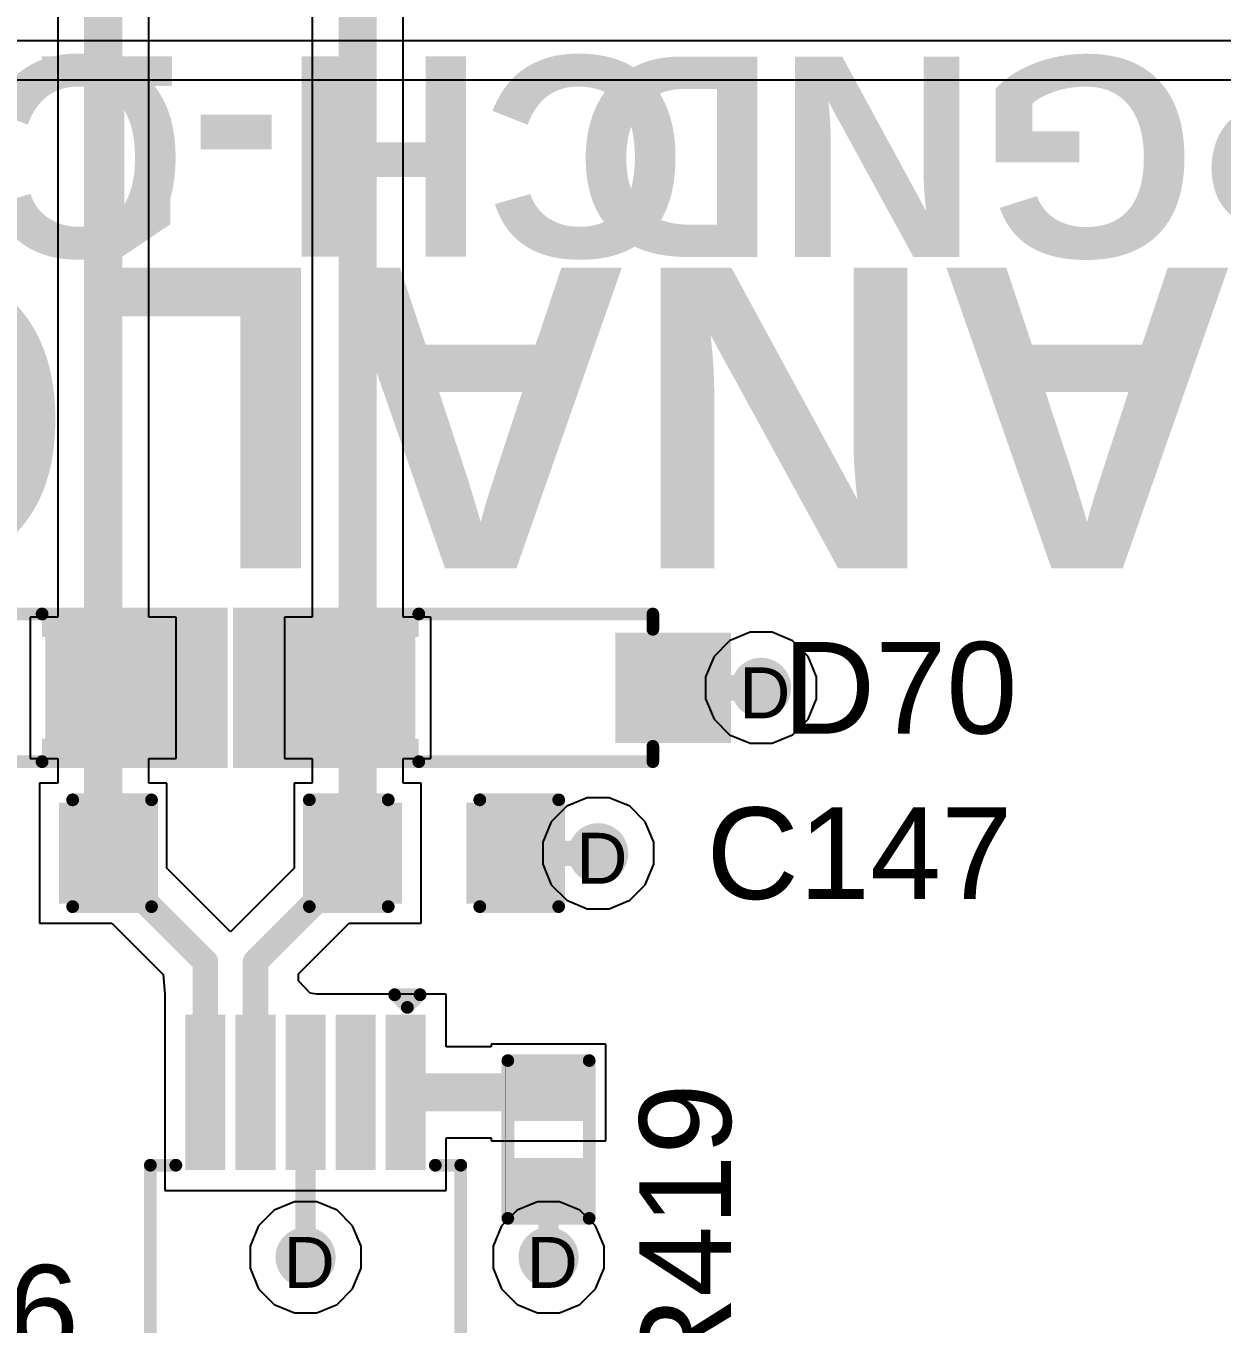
# Model space of a CAD drawing. Header units: inches. Extents: x -11 to 5428, y 0 to 5423.
# Drawn here: x 211.26 to 223.2, y 86.76 to 99.72 of the extents above; entities that cross this region are included whole.
import ezdxf

# ---------------------------------------------------------------- set-up
doc = ezdxf.new("R2010")
doc.units = ezdxf.units.IN
for name, color, linetype in [('Bottom Layer', 5, 'Continuous'), ('Drill Drawing', 1, 'Continuous'), ('GND', 16, 'Continuous'), ('PWR', 76, 'Continuous'), ('Top Layer', 1, 'Continuous'), ('Top Overlay', 2, 'Continuous'), ('Top Paste', 8, 'Continuous'), ('Top Solder', 216, 'Continuous'), ('Via Holes', 16, 'Continuous')]:
    doc.layers.add(name, color=color, linetype=linetype)
doc.styles.add('Arial', font='', dxfattribs={"height": 0.2})
doc.styles.add('Arial_Bold', font='', dxfattribs={"height": 0.2})
doc.styles.get('Arial').set_extended_font_data('Arial')
doc.styles.get('Arial_Bold').set_extended_font_data('Arial', bold=True)

# ---------------------------------------------------------------- blocks, each defined once
blk = doc.blocks.new('VSSOP_10_613')
at = {"layer": 'Top Layer'}
for points in [[(-2.925, 1.15), (-1.475, 1.15), (-1.475, 0.85), (-2.925, 0.85)], [(1.475, 1.15), (2.925, 1.15), (2.925, 0.85), (1.475, 0.85)], [(-2.925, 0.65), (-1.475, 0.65), (-1.475, 0.35), (-2.925, 0.35)], [(1.475, 0.65), (2.925, 0.65), (2.925, 0.35), (1.475, 0.35)], [(-2.925, 0.15), (-1.475, 0.15), (-1.475, -0.15), (-2.925, -0.15)], [(1.475, 0.15), (2.925, 0.15), (2.925, -0.15), (1.475, -0.15)], [(-2.925, -0.35), (-1.475, -0.35), (-1.475, -0.65), (-2.925, -0.65)], [(1.475, -0.35), (2.925, -0.35), (2.925, -0.65), (1.475, -0.65)], [(-2.925, -0.85), (-1.475, -0.85), (-1.475, -1.15), (-2.925, -1.15)], [(1.475, -0.85), (2.925, -0.85), (2.925, -1.15), (1.475, -1.15)]]:
    blk.add_hatch(color=1, dxfattribs=at).paths.add_polyline_path(points)
at = {"layer": 'Top Paste'}
for points in [[(-2.925, 1.15), (-1.475, 1.15), (-1.475, 0.85), (-2.925, 0.85)], [(1.475, 1.15), (2.925, 1.15), (2.925, 0.85), (1.475, 0.85)], [(-2.925, 0.65), (-1.475, 0.65), (-1.475, 0.35), (-2.925, 0.35)], [(1.475, 0.65), (2.925, 0.65), (2.925, 0.35), (1.475, 0.35)], [(-2.925, 0.15), (-1.475, 0.15), (-1.475, -0.15), (-2.925, -0.15)], [(1.475, 0.15), (2.925, 0.15), (2.925, -0.15), (1.475, -0.15)], [(-2.925, -0.35), (-1.475, -0.35), (-1.475, -0.65), (-2.925, -0.65)], [(1.475, -0.35), (2.925, -0.35), (2.925, -0.65), (1.475, -0.65)], [(-2.925, -0.85), (-1.475, -0.85), (-1.475, -1.15), (-2.925, -1.15)], [(1.475, -0.85), (2.925, -0.85), (2.925, -1.15), (1.475, -1.15)]]:
    blk.add_hatch(color=8, dxfattribs=at).paths.add_polyline_path(points)
at = {"layer": 'Top Solder'}
for points in [[(-2.975, 1.2), (-1.425, 1.2), (-1.425, 0.8), (-2.975, 0.8)], [(1.425, 1.2), (2.975, 1.2), (2.975, 0.8), (1.425, 0.8)], [(-2.975, 0.7), (-1.425, 0.7), (-1.425, 0.3), (-2.975, 0.3)], [(1.425, 0.7), (2.975, 0.7), (2.975, 0.3), (1.425, 0.3)], [(-2.975, 0.2), (-1.425, 0.2), (-1.425, -0.2), (-2.975, -0.2)], [(1.425, 0.2), (2.975, 0.2), (2.975, -0.2), (1.425, -0.2)], [(-2.975, -0.3), (-1.425, -0.3), (-1.425, -0.7), (-2.975, -0.7)], [(1.425, -0.3), (2.975, -0.3), (2.975, -0.7), (1.425, -0.7)], [(-2.975, -0.8), (-1.425, -0.8), (-1.425, -1.2), (-2.975, -1.2)], [(1.425, -0.8), (2.975, -0.8), (2.975, -1.2), (1.425, -1.2)]]:
    blk.add_hatch(color=216, dxfattribs=at).paths.add_polyline_path(points)
at = {"layer": 'Top Overlay'}
for points in [[(1.473, 1.549, 0.127, 0.127, 0), (-1.473, 1.549, 0.127, 0.127, 0)], [(-1.473, 1.295, 0.127, 0.127, 0), (-1.473, 1.549, 0.127, 0.127, 0)], [(1.473, 1.295, 0.127, 0.127, 0), (1.473, 1.549, 0.127, 0.127, 0)], [(-3.048, 1.016, 0.127, 0.127, 0), (-3.175, 1.143, 0.127, 0.127, 0)], [(-3.175, 0.889, 0.127, 0.127, 0), (-3.175, 1.143, 0.127, 0.127, 0)], [(-3.175, 0.889, 0.127, 0.127, 0), (-3.048, 1.016, 0.127, 0.127, 0)], [(-1.473, -1.549, 0.127, 0.127, 0), (-1.473, -1.295, 0.127, 0.127, 0)], [(1.473, -1.549, 0.127, 0.127, 0), (1.473, -1.295, 0.127, 0.127, 0)], [(1.473, -1.549, 0.127, 0.127, 0), (-1.473, -1.549, 0.127, 0.127, 0)]]:
    blk.add_lwpolyline(points, format="xyseb", dxfattribs=at)
for points in [[(-1.505, 1.549, 0.0635, 0.0635, 1), (-1.441, 1.549, 0.0635, 0.0635, 1)], [(-1.505, 1.549, 0.0635, 0.0635, 1), (-1.441, 1.549, 0.0635, 0.0635, 1)], [(1.441, 1.549, 0.0635, 0.0635, 1), (1.505, 1.549, 0.0635, 0.0635, 1)], [(1.441, 1.549, 0.0635, 0.0635, 1), (1.505, 1.549, 0.0635, 0.0635, 1)], [(-1.505, 1.295, 0.0635, 0.0635, 1), (-1.441, 1.295, 0.0635, 0.0635, 1)], [(1.441, 1.295, 0.0635, 0.0635, 1), (1.505, 1.295, 0.0635, 0.0635, 1)], [(-3.207, 1.143, 0.0635, 0.0635, 1), (-3.143, 1.143, 0.0635, 0.0635, 1)], [(-3.207, 1.143, 0.0635, 0.0635, 1), (-3.143, 1.143, 0.0635, 0.0635, 1)], [(-3.08, 1.016, 0.0635, 0.0635, 1), (-3.016, 1.016, 0.0635, 0.0635, 1)], [(-3.08, 1.016, 0.0635, 0.0635, 1), (-3.016, 1.016, 0.0635, 0.0635, 1)], [(-3.207, 0.889, 0.0635, 0.0635, 1), (-3.143, 0.889, 0.0635, 0.0635, 1)], [(-3.207, 0.889, 0.0635, 0.0635, 1), (-3.143, 0.889, 0.0635, 0.0635, 1)], [(-1.505, -1.295, 0.0635, 0.0635, 1), (-1.441, -1.295, 0.0635, 0.0635, 1)], [(1.441, -1.295, 0.0635, 0.0635, 1), (1.505, -1.295, 0.0635, 0.0635, 1)], [(-1.505, -1.549, 0.0635, 0.0635, 1), (-1.441, -1.549, 0.0635, 0.0635, 1)], [(-1.505, -1.549, 0.0635, 0.0635, 1), (-1.441, -1.549, 0.0635, 0.0635, 1)], [(1.441, -1.549, 0.0635, 0.0635, 1), (1.505, -1.549, 0.0635, 0.0635, 1)], [(1.441, -1.549, 0.0635, 0.0635, 1), (1.505, -1.549, 0.0635, 0.0635, 1)]]:
    blk.add_lwpolyline(points, format="xyseb", close=True, dxfattribs=at)
blk = doc.blocks.new('SOD_123_631')
at = {"layer": 'Top Layer'}
for points in [[(-1.1, 0.45), (-1.1, -0.45), (-2.05, -0.45), (-2.05, 0.45)], [(2.05, 0.45), (2.05, -0.45), (1.1, -0.45), (1.1, 0.45)]]:
    blk.add_hatch(color=1, dxfattribs=at).paths.add_polyline_path(points)
at = {"layer": 'Top Overlay'}
for points in [[(0.965, 0.508), (2.819, 0.508), (2.819, 0.8), (0.965, 0.8)], [(2.12, -0.787), (2.819, -0.787), (2.819, 0.787), (2.12, 0.787)], [(0.965, -0.8), (2.819, -0.8), (2.819, -0.508), (0.965, -0.508)]]:
    blk.add_hatch(color=2, dxfattribs=at).paths.add_polyline_path(points)
at = {"layer": 'Top Paste'}
for points in [[(-1.1, 0.45), (-1.1, -0.45), (-2.05, -0.45), (-2.05, 0.45)], [(2.05, 0.45), (2.05, -0.45), (1.1, -0.45), (1.1, 0.45)]]:
    blk.add_hatch(color=8, dxfattribs=at).paths.add_polyline_path(points)
at = {"layer": 'Top Solder'}
for points in [[(-0.998, 0.552), (-0.998, -0.552), (-2.152, -0.552), (-2.152, 0.552)], [(2.152, 0.552), (2.152, -0.552), (0.998, -0.552), (0.998, 0.552)]]:
    blk.add_hatch(color=216, dxfattribs=at).paths.add_polyline_path(points)
at = {"layer": 'Top Overlay'}
for points in [[(0.965, 0.737, 0.127, 0.127, 0), (-1.372, 0.737, 0.127, 0.127, 0)], [(-1.372, 0.737, 0.127, 0.127, 0), (-1.372, 0.584, 0.127, 0.127, 0)], [(-1.372, -0.584, 0.127, 0.127, 0), (-1.372, -0.737, 0.127, 0.127, 0)], [(0.965, -0.737, 0.127, 0.127, 0), (-1.372, -0.737, 0.127, 0.127, 0)]]:
    blk.add_lwpolyline(points, format="xyseb", dxfattribs=at)
for points in [[(-1.403, 0.737, 0.0635, 0.0635, 1), (-1.34, 0.737, 0.0635, 0.0635, 1)], [(-1.403, 0.737, 0.0635, 0.0635, 1), (-1.34, 0.737, 0.0635, 0.0635, 1)], [(0.933, 0.737, 0.0635, 0.0635, 1), (0.997, 0.737, 0.0635, 0.0635, 1)], [(-1.403, 0.584, 0.0635, 0.0635, 1), (-1.34, 0.584, 0.0635, 0.0635, 1)], [(-1.403, -0.584, 0.0635, 0.0635, 1), (-1.34, -0.584, 0.0635, 0.0635, 1)], [(-1.403, -0.737, 0.0635, 0.0635, 1), (-1.34, -0.737, 0.0635, 0.0635, 1)], [(-1.403, -0.737, 0.0635, 0.0635, 1), (-1.34, -0.737, 0.0635, 0.0635, 1)], [(0.933, -0.737, 0.0635, 0.0635, 1), (0.997, -0.737, 0.0635, 0.0635, 1)]]:
    blk.add_lwpolyline(points, format="xyseb", close=True, dxfattribs=at)
blk = doc.blocks.new('SOD_123_632')
at = {"layer": 'Top Layer'}
for points in [[(-1.1, 0.45), (-1.1, -0.45), (-2.05, -0.45), (-2.05, 0.45)], [(2.05, 0.45), (2.05, -0.45), (1.1, -0.45), (1.1, 0.45)]]:
    blk.add_hatch(color=1, dxfattribs=at).paths.add_polyline_path(points)
at = {"layer": 'Top Overlay'}
for points in [[(0.965, 0.508), (2.819, 0.508), (2.819, 0.8), (0.965, 0.8)], [(2.12, -0.787), (2.819, -0.787), (2.819, 0.787), (2.12, 0.787)], [(0.965, -0.8), (2.819, -0.8), (2.819, -0.508), (0.965, -0.508)]]:
    blk.add_hatch(color=2, dxfattribs=at).paths.add_polyline_path(points)
at = {"layer": 'Top Paste'}
for points in [[(-1.1, 0.45), (-1.1, -0.45), (-2.05, -0.45), (-2.05, 0.45)], [(2.05, 0.45), (2.05, -0.45), (1.1, -0.45), (1.1, 0.45)]]:
    blk.add_hatch(color=8, dxfattribs=at).paths.add_polyline_path(points)
at = {"layer": 'Top Solder'}
for points in [[(-0.998, 0.552), (-0.998, -0.552), (-2.152, -0.552), (-2.152, 0.552)], [(2.152, 0.552), (2.152, -0.552), (0.998, -0.552), (0.998, 0.552)]]:
    blk.add_hatch(color=216, dxfattribs=at).paths.add_polyline_path(points)
at = {"layer": 'Top Overlay'}
for points in [[(-1.372, 0.737, 0.127, 0.127, 0), (0.965, 0.737, 0.127, 0.127, 0)], [(-1.372, 0.584, 0.127, 0.127, 0), (-1.372, 0.737, 0.127, 0.127, 0)], [(-1.372, -0.737, 0.127, 0.127, 0), (-1.372, -0.584, 0.127, 0.127, 0)], [(-1.372, -0.737, 0.127, 0.127, 0), (0.965, -0.737, 0.127, 0.127, 0)]]:
    blk.add_lwpolyline(points, format="xyseb", dxfattribs=at)
for points in [[(-1.403, 0.737, 0.0635, 0.0635, 1), (-1.34, 0.737, 0.0635, 0.0635, 1)], [(-1.403, 0.737, 0.0635, 0.0635, 1), (-1.34, 0.737, 0.0635, 0.0635, 1)], [(0.933, 0.737, 0.0635, 0.0635, 1), (0.997, 0.737, 0.0635, 0.0635, 1)], [(-1.403, 0.584, 0.0635, 0.0635, 1), (-1.34, 0.584, 0.0635, 0.0635, 1)], [(-1.403, -0.584, 0.0635, 0.0635, 1), (-1.34, -0.584, 0.0635, 0.0635, 1)], [(-1.403, -0.737, 0.0635, 0.0635, 1), (-1.34, -0.737, 0.0635, 0.0635, 1)], [(-1.403, -0.737, 0.0635, 0.0635, 1), (-1.34, -0.737, 0.0635, 0.0635, 1)], [(0.933, -0.737, 0.0635, 0.0635, 1), (0.997, -0.737, 0.0635, 0.0635, 1)]]:
    blk.add_lwpolyline(points, format="xyseb", close=True, dxfattribs=at)
blk = doc.blocks.new('R___0402_657')
at = {"layer": 'Top Layer'}
for points in [[(-0.699, -0.317), (-0.699, 0.318), (-0.241, 0.318), (-0.241, -0.317)], [(0.241, -0.317), (0.241, 0.318), (0.698, 0.318), (0.698, -0.317)]]:
    blk.add_hatch(color=1, dxfattribs=at).paths.add_polyline_path(points)
at = {"layer": 'Top Paste'}
for points in [[(-0.699, -0.317), (-0.699, 0.318), (-0.241, 0.318), (-0.241, -0.317)], [(0.241, -0.317), (0.241, 0.318), (0.698, 0.318), (0.698, -0.317)]]:
    blk.add_hatch(color=8, dxfattribs=at).paths.add_polyline_path(points)
at = {"layer": 'Top Solder'}
for points in [[(-0.754, -0.372), (-0.754, 0.373), (-0.186, 0.373), (-0.186, -0.372)], [(0.186, -0.372), (0.186, 0.373), (0.753, 0.373), (0.753, -0.372)]]:
    blk.add_hatch(color=216, dxfattribs=at).paths.add_polyline_path(points)
at = {"layer": 'Top Overlay'}
for points in [[(0.787, 0.406, 0.127, 0.127, 0), (-0.787, 0.406, 0.127, 0.127, 0)], [(-0.787, -0.406, 0.127, 0.127, 0), (-0.787, 0.406, 0.127, 0.127, 0)], [(0.787, -0.406, 0.127, 0.127, 0), (0.787, 0.406, 0.127, 0.127, 0)], [(0.787, -0.406, 0.127, 0.127, 0), (-0.787, -0.406, 0.127, 0.127, 0)], [(0.813, -0.432, 0.00323, 0.00323, 0), (-0.813, -0.432, 0.00323, 0.00323, 0)]]:
    blk.add_lwpolyline(points, format="xyseb", dxfattribs=at)
for points in [[(-0.819, 0.406, 0.0635, 0.0635, 1), (-0.756, 0.406, 0.0635, 0.0635, 1)], [(-0.819, 0.406, 0.0635, 0.0635, 1), (-0.756, 0.406, 0.0635, 0.0635, 1)], [(0.756, 0.406, 0.0635, 0.0635, 1), (0.819, 0.406, 0.0635, 0.0635, 1)], [(0.756, 0.406, 0.0635, 0.0635, 1), (0.819, 0.406, 0.0635, 0.0635, 1)], [(-0.819, -0.406, 0.0635, 0.0635, 1), (-0.756, -0.406, 0.0635, 0.0635, 1)], [(-0.819, -0.406, 0.0635, 0.0635, 1), (-0.756, -0.406, 0.0635, 0.0635, 1)], [(0.756, -0.406, 0.0635, 0.0635, 1), (0.819, -0.406, 0.0635, 0.0635, 1)], [(0.756, -0.406, 0.0635, 0.0635, 1), (0.819, -0.406, 0.0635, 0.0635, 1)], [(-0.814, -0.432, 0.00161, 0.00161, 1), (-0.812, -0.432, 0.00161, 0.00161, 1)], [(0.812, -0.432, 0.00161, 0.00161, 1), (0.814, -0.432, 0.00161, 0.00161, 1)]]:
    blk.add_lwpolyline(points, format="xyseb", close=True, dxfattribs=at)
blk = doc.blocks.new('C___0603_786')
at = {"layer": 'Top Layer'}
for points in [[(-0.381, 0.445), (-0.381, -0.444), (-1.143, -0.444), (-1.143, 0.445)], [(1.143, 0.445), (1.143, -0.444), (0.381, -0.444), (0.381, 0.445)]]:
    blk.add_hatch(color=1, dxfattribs=at).paths.add_polyline_path(points)
at = {"layer": 'Top Paste'}
for points in [[(-0.381, 0.445), (-0.381, -0.444), (-1.143, -0.444), (-1.143, 0.445)], [(1.143, 0.445), (1.143, -0.444), (0.381, -0.444), (0.381, 0.445)]]:
    blk.add_hatch(color=8, dxfattribs=at).paths.add_polyline_path(points)
at = {"layer": 'Top Solder'}
for points in [[(-0.321, 0.505), (-0.321, -0.504), (-1.203, -0.504), (-1.203, 0.505)], [(1.203, 0.505), (1.203, -0.504), (0.321, -0.504), (0.321, 0.505)]]:
    blk.add_hatch(color=216, dxfattribs=at).paths.add_polyline_path(points)
at = {"layer": 'Top Overlay'}
for points in [[(-1.245, 0.533, 0.127, 0.127, 0), (-0.457, 0.533, 0.127, 0.127, 0)], [(-1.245, -0.533, 0.127, 0.127, 0), (-1.245, 0.533, 0.127, 0.127, 0)], [(0.457, 0.533, 0.127, 0.127, 0), (1.245, 0.533, 0.127, 0.127, 0)], [(1.245, -0.533, 0.127, 0.127, 0), (1.245, 0.533, 0.127, 0.127, 0)], [(-1.245, -0.533, 0.127, 0.127, 0), (-0.457, -0.533, 0.127, 0.127, 0)], [(0.457, -0.533, 0.127, 0.127, 0), (1.245, -0.533, 0.127, 0.127, 0)]]:
    blk.add_lwpolyline(points, format="xyseb", dxfattribs=at)
for points in [[(-1.276, 0.533, 0.0635, 0.0635, 1), (-1.213, 0.533, 0.0635, 0.0635, 1)], [(-1.276, 0.533, 0.0635, 0.0635, 1), (-1.213, 0.533, 0.0635, 0.0635, 1)], [(-0.489, 0.533, 0.0635, 0.0635, 1), (-0.425, 0.533, 0.0635, 0.0635, 1)], [(0.425, 0.533, 0.0635, 0.0635, 1), (0.489, 0.533, 0.0635, 0.0635, 1)], [(1.213, 0.533, 0.0635, 0.0635, 1), (1.276, 0.533, 0.0635, 0.0635, 1)], [(1.213, 0.533, 0.0635, 0.0635, 1), (1.276, 0.533, 0.0635, 0.0635, 1)], [(-1.276, -0.533, 0.0635, 0.0635, 1), (-1.213, -0.533, 0.0635, 0.0635, 1)], [(-1.276, -0.533, 0.0635, 0.0635, 1), (-1.213, -0.533, 0.0635, 0.0635, 1)], [(-0.489, -0.533, 0.0635, 0.0635, 1), (-0.425, -0.533, 0.0635, 0.0635, 1)], [(0.425, -0.533, 0.0635, 0.0635, 1), (0.489, -0.533, 0.0635, 0.0635, 1)], [(1.213, -0.533, 0.0635, 0.0635, 1), (1.276, -0.533, 0.0635, 0.0635, 1)], [(1.213, -0.533, 0.0635, 0.0635, 1), (1.276, -0.533, 0.0635, 0.0635, 1)]]:
    blk.add_lwpolyline(points, format="xyseb", close=True, dxfattribs=at)
blk = doc.blocks.new('C___0603_787')
at = {"layer": 'Top Layer'}
for points in [[(-0.381, 0.444), (-0.381, -0.445), (-1.143, -0.445), (-1.143, 0.444)], [(1.143, 0.444), (1.143, -0.445), (0.381, -0.445), (0.381, 0.444)]]:
    blk.add_hatch(color=1, dxfattribs=at).paths.add_polyline_path(points)
at = {"layer": 'Top Paste'}
for points in [[(-0.381, 0.444), (-0.381, -0.445), (-1.143, -0.445), (-1.143, 0.444)], [(1.143, 0.444), (1.143, -0.445), (0.381, -0.445), (0.381, 0.444)]]:
    blk.add_hatch(color=8, dxfattribs=at).paths.add_polyline_path(points)
at = {"layer": 'Top Solder'}
for points in [[(-0.321, 0.504), (-0.321, -0.505), (-1.203, -0.505), (-1.203, 0.504)], [(1.203, 0.504), (1.203, -0.505), (0.321, -0.505), (0.321, 0.504)]]:
    blk.add_hatch(color=216, dxfattribs=at).paths.add_polyline_path(points)
at = {"layer": 'Top Overlay'}
for points in [[(-0.457, 0.533, 0.127, 0.127, 0), (-1.245, 0.533, 0.127, 0.127, 0)], [(-1.245, 0.533, 0.127, 0.127, 0), (-1.245, -0.533, 0.127, 0.127, 0)], [(1.245, 0.533, 0.127, 0.127, 0), (0.457, 0.533, 0.127, 0.127, 0)], [(1.245, 0.533, 0.127, 0.127, 0), (1.245, -0.533, 0.127, 0.127, 0)], [(-0.457, -0.533, 0.127, 0.127, 0), (-1.245, -0.533, 0.127, 0.127, 0)], [(1.245, -0.533, 0.127, 0.127, 0), (0.457, -0.533, 0.127, 0.127, 0)]]:
    blk.add_lwpolyline(points, format="xyseb", dxfattribs=at)
for points in [[(-1.276, 0.533, 0.0635, 0.0635, 1), (-1.213, 0.533, 0.0635, 0.0635, 1)], [(-1.276, 0.533, 0.0635, 0.0635, 1), (-1.213, 0.533, 0.0635, 0.0635, 1)], [(-0.489, 0.533, 0.0635, 0.0635, 1), (-0.425, 0.533, 0.0635, 0.0635, 1)], [(0.425, 0.533, 0.0635, 0.0635, 1), (0.489, 0.533, 0.0635, 0.0635, 1)], [(1.213, 0.533, 0.0635, 0.0635, 1), (1.276, 0.533, 0.0635, 0.0635, 1)], [(1.213, 0.533, 0.0635, 0.0635, 1), (1.276, 0.533, 0.0635, 0.0635, 1)], [(-1.276, -0.533, 0.0635, 0.0635, 1), (-1.213, -0.533, 0.0635, 0.0635, 1)], [(-1.276, -0.533, 0.0635, 0.0635, 1), (-1.213, -0.533, 0.0635, 0.0635, 1)], [(-0.489, -0.533, 0.0635, 0.0635, 1), (-0.425, -0.533, 0.0635, 0.0635, 1)], [(0.425, -0.533, 0.0635, 0.0635, 1), (0.489, -0.533, 0.0635, 0.0635, 1)], [(1.213, -0.533, 0.0635, 0.0635, 1), (1.276, -0.533, 0.0635, 0.0635, 1)], [(1.213, -0.533, 0.0635, 0.0635, 1), (1.276, -0.533, 0.0635, 0.0635, 1)]]:
    blk.add_lwpolyline(points, format="xyseb", close=True, dxfattribs=at)

msp = doc.modelspace()

# ---------------------------------------------------------------- hatches: boundary and pattern name
at = {"layer": 'Bottom Layer'}
h = msp.add_hatch(color=5, dxfattribs=at)
edge = h.paths.add_edge_path()
edge.add_arc((218.602, 93.111), 0.3, 0, 360)
h = msp.add_hatch(color=5, dxfattribs=at)
edge = h.paths.add_edge_path()
edge.add_arc((216.976, 91.46), 0.3, 0, 360)
h = msp.add_hatch(color=5, dxfattribs=at)
edge = h.paths.add_edge_path()
edge.add_arc((214.055, 87.427), 0.3, 0, 360)
h = msp.add_hatch(color=5, dxfattribs=at)
edge = h.paths.add_edge_path()
edge.add_arc((216.48, 87.427), 0.3, 0, 360)
at = {"layer": 'GND'}
h = msp.add_hatch(color=16, dxfattribs=at)
edge = h.paths.add_edge_path()
edge.add_arc((218.602, 93.111), 0.3, 0, 360)
h = msp.add_hatch(color=16, dxfattribs=at)
edge = h.paths.add_edge_path()
edge.add_arc((216.976, 91.46), 0.3, 0, 360)
h = msp.add_hatch(color=16, dxfattribs=at)
edge = h.paths.add_edge_path()
edge.add_arc((214.055, 87.427), 0.3, 0, 360)
h = msp.add_hatch(color=16, dxfattribs=at)
edge = h.paths.add_edge_path()
edge.add_arc((216.48, 87.427), 0.3, 0, 360)
at = {"layer": 'PWR'}
h = msp.add_hatch(color=76, dxfattribs=at)
edge = h.paths.add_edge_path()
edge.add_arc((218.602, 93.111), 0.3, 0, 360)
h = msp.add_hatch(color=76, dxfattribs=at)
edge = h.paths.add_edge_path()
edge.add_arc((216.976, 91.46), 0.3, 0, 360)
h = msp.add_hatch(color=76, dxfattribs=at)
edge = h.paths.add_edge_path()
edge.add_arc((214.055, 87.427), 0.3, 0, 360)
h = msp.add_hatch(color=76, dxfattribs=at)
edge = h.paths.add_edge_path()
edge.add_arc((216.48, 87.427), 0.3, 0, 360)
at = {"layer": 'Top Layer'}
h = msp.add_hatch(color=1, dxfattribs=at)
edge = h.paths.add_edge_path()
edge.add_arc((218.602, 93.111), 0.3, 0, 360)
h = msp.add_hatch(color=1, dxfattribs=at)
edge = h.paths.add_edge_path()
edge.add_arc((216.976, 91.46), 0.3, 0, 360)
h = msp.add_hatch(color=1, dxfattribs=at)
edge = h.paths.add_edge_path()
edge.add_arc((214.055, 87.427), 0.3, 0, 360)
h = msp.add_hatch(color=1, dxfattribs=at)
edge = h.paths.add_edge_path()
edge.add_arc((216.48, 87.427), 0.3, 0, 360)
at = {"layer": 'Via Holes'}
h = msp.add_hatch(color=7, dxfattribs=at)
edge = h.paths.add_edge_path()
edge.add_arc((218.602, 93.111), 0.15, 0, 360)
h = msp.add_hatch(color=7, dxfattribs=at)
edge = h.paths.add_edge_path()
edge.add_arc((216.976, 91.46), 0.15, 0, 360)
h = msp.add_hatch(color=7, dxfattribs=at)
edge = h.paths.add_edge_path()
edge.add_arc((214.055, 87.427), 0.15, 0, 360)
h = msp.add_hatch(color=7, dxfattribs=at)
edge = h.paths.add_edge_path()
edge.add_arc((216.48, 87.427), 0.15, 0, 360)

# ---------------------------------------------------------------- linework, layer by layer
at = {"layer": 'GND'}
for p, q in [((316.535, 99.568), (10.349, 99.568)), ((10.737, 99.18), (316.535, 99.18))]:
    msp.add_line(p, q, dxfattribs=at)
at = {"layer": 'PWR'}
for p, q in [((218.288, 93.581), (218.132, 93.425)), ((218.492, 93.665), (218.288, 93.581)), ((218.712, 93.665), (218.492, 93.665)), ((218.916, 93.581), (218.712, 93.665)), ((219.072, 93.425), (218.916, 93.581)), ((218.132, 93.425), (218.048, 93.221)), ((219.156, 93.221), (219.072, 93.425)), ((218.048, 93.221), (218.048, 93.001)), ((219.156, 93.001), (219.156, 93.221)), ((218.048, 93.001), (218.132, 92.797)), ((219.072, 92.797), (219.156, 93.001)), ((218.132, 92.797), (218.288, 92.642)), ((218.916, 92.642), (219.072, 92.797)), ((218.288, 92.642), (218.492, 92.557)), ((218.712, 92.557), (218.916, 92.642)), ((218.492, 92.557), (218.712, 92.557)), ((216.866, 92.014), (216.662, 91.93)), ((217.086, 92.014), (216.866, 92.014)), ((217.29, 91.93), (217.086, 92.014)), ((216.662, 91.93), (216.506, 91.774)), ((217.446, 91.774), (217.29, 91.93)), ((216.506, 91.774), (216.422, 91.57)), ((217.53, 91.57), (217.446, 91.774)), ((216.422, 91.57), (216.422, 91.35)), ((217.53, 91.35), (217.53, 91.57)), ((216.422, 91.35), (216.506, 91.146)), ((217.446, 91.146), (217.53, 91.35)), ((216.506, 91.146), (216.662, 90.991)), ((217.29, 90.991), (217.446, 91.146)), ((216.662, 90.991), (216.866, 90.906)), ((217.086, 90.906), (217.29, 90.991)), ((216.866, 90.906), (217.086, 90.906)), ((213.945, 87.981), (213.742, 87.896)), ((214.166, 87.981), (213.945, 87.981)), ((214.369, 87.896), (214.166, 87.981)), ((216.37, 87.981), (216.167, 87.896)), ((216.591, 87.981), (216.37, 87.981)), ((216.794, 87.896), (216.591, 87.981)), ((213.742, 87.896), (213.586, 87.741)), ((214.525, 87.741), (214.369, 87.896)), ((216.167, 87.896), (216.011, 87.741)), ((216.95, 87.741), (216.794, 87.896)), ((213.586, 87.741), (213.501, 87.537)), ((214.609, 87.537), (214.525, 87.741)), ((216.011, 87.741), (215.926, 87.537)), ((217.034, 87.537), (216.95, 87.741)), ((213.501, 87.537), (213.501, 87.317)), ((214.609, 87.317), (214.609, 87.537)), ((215.926, 87.537), (215.926, 87.317)), ((217.034, 87.317), (217.034, 87.537)), ((213.501, 87.317), (213.586, 87.113)), ((214.525, 87.113), (214.609, 87.317)), ((215.926, 87.317), (216.011, 87.113)), ((216.95, 87.113), (217.034, 87.317)), ((213.586, 87.113), (213.742, 86.957)), ((214.369, 86.957), (214.525, 87.113)), ((216.011, 87.113), (216.167, 86.957)), ((216.794, 86.957), (216.95, 87.113)), ((213.742, 86.957), (213.945, 86.873)), ((214.166, 86.873), (214.369, 86.957)), ((216.167, 86.957), (216.37, 86.873)), ((216.591, 86.873), (216.794, 86.957)), ((213.945, 86.873), (214.166, 86.873)), ((216.37, 86.873), (216.591, 86.873))]:
    msp.add_line(p, q, dxfattribs=at)
at = {"layer": 'Top Layer'}
for p, q in [((212.489, 93.815), (212.489, 103.458)), ((214.122, 103.458), (214.122, 93.815)), ((211.582, 103.05), (211.582, 93.815)), ((215.029, 93.815), (215.029, 103.027)), ((211.582, 93.815), (211.306, 93.815)), ((211.306, 93.815), (211.306, 92.407)), ((212.764, 93.815), (212.489, 93.815)), ((212.764, 92.407), (212.764, 93.815)), ((214.122, 93.815), (213.846, 93.815)), ((213.846, 93.815), (213.846, 92.407)), ((215.304, 93.815), (215.029, 93.815)), ((215.304, 92.407), (215.304, 93.815)), ((211.306, 92.407), (211.582, 92.407)), ((211.582, 92.407), (211.582, 92.159)), ((212.489, 92.159), (212.489, 92.407)), ((212.489, 92.407), (212.764, 92.407)), ((213.846, 92.407), (214.122, 92.407)), ((214.122, 92.407), (214.122, 92.159)), ((215.029, 92.159), (215.029, 92.407)), ((215.029, 92.407), (215.304, 92.407)), ((211.582, 92.159), (211.4, 92.159)), ((211.4, 92.159), (211.4, 90.762)), ((212.67, 92.159), (212.489, 92.159)), ((212.67, 91.311), (212.67, 92.159)), ((214.122, 92.159), (213.94, 92.159)), ((213.94, 92.159), (213.94, 91.311)), ((215.21, 92.159), (215.029, 92.159)), ((215.21, 90.762), (215.21, 92.159)), ((213.305, 90.676), (212.67, 91.311)), ((213.94, 91.311), (213.305, 90.676)), ((211.4, 90.762), (212.121, 90.762)), ((212.121, 90.762), (212.635, 90.248)), ((213.983, 90.255), (214.49, 90.762)), ((214.49, 90.762), (215.21, 90.762)), ((212.635, 90.248), (212.651, 90.052)), ((213.986, 90.186), (213.983, 90.255)), ((214.1, 90.062), (213.986, 90.186)), ((212.651, 90.052), (212.651, 90.052)), ((212.651, 90.052), (212.651, 88.094)), ((214.163, 90.052), (214.1, 90.062)), ((215.459, 90.052), (214.163, 90.052)), ((215.459, 89.526), (215.459, 90.052)), ((217.052, 89.555), (215.909, 89.555)), ((215.909, 89.555), (215.909, 89.526)), ((217.052, 88.59), (217.052, 89.555)), ((215.909, 89.526), (215.459, 89.526)), ((215.459, 88.094), (215.459, 88.619)), ((215.459, 88.619), (215.909, 88.619)), ((215.909, 88.619), (215.909, 88.59)), ((215.909, 88.59), (217.052, 88.59)), ((212.651, 88.094), (213.948, 88.094)), ((213.948, 88.094), (213.959, 88.094)), ((213.959, 88.094), (214.151, 88.094)), ((214.151, 88.094), (214.163, 88.094)), ((214.163, 88.094), (215.459, 88.094))]:
    msp.add_line(p, q, dxfattribs=at)
for points in [[(212.035, 93.111, 0.381, 0.381, 0), (212.035, 103.458, 0.381, 0.381, 0)], [(214.575, 93.111, 0.381, 0.381, 0), (214.575, 103.458, 0.381, 0.381, 0)], [(212.035, 91.46, 0.381, 0.381, 0), (212.035, 93.111, 0.381, 0.381, 0)], [(214.575, 91.46, 0.381, 0.381, 0), (214.575, 93.111, 0.381, 0.381, 0)], [(217.725, 93.111, 0.254, 0.254, 0), (218.602, 93.111, 0.254, 0.254, 0)], [(212.035, 91.397, 0.381, 0.381, 0), (212.035, 91.46, 0.381, 0.381, 0)], [(212.035, 91.397, 0.254, 0.254, 0), (213.055, 90.377, 0.254, 0.254, 0)], [(213.555, 90.377, 0.254, 0.254, 0), (214.575, 91.397, 0.254, 0.254, 0)], [(216.099, 91.46, 0.254, 0.254, 0), (216.976, 91.46, 0.254, 0.254, 0)], [(213.055, 89.073, 0.254, 0.254, 0), (213.055, 90.377, 0.254, 0.254, 0)], [(213.555, 89.073, 0.254, 0.254, 0), (213.555, 90.377, 0.254, 0.254, 0)], [(214.055, 87.427, 0.203, 0.203, 0), (214.055, 89.073, 0.203, 0.203, 0)], [(215.111, 89.073, 0.381, 0.381, 0), (216.48, 89.073, 0.381, 0.381, 0)], [(216.48, 87.427, 0.203, 0.203, 0), (216.48, 88.133, 0.203, 0.203, 0)]]:
    msp.add_lwpolyline(points, format="xyseb", dxfattribs=at)
for points in [[(211.94, 93.111, 0.191, 0.191, 1), (212.131, 93.111, 0.191, 0.191, 1)], [(211.94, 93.111, 0.191, 0.191, 1), (212.131, 93.111, 0.191, 0.191, 1)], [(214.48, 93.111, 0.191, 0.191, 1), (214.671, 93.111, 0.191, 0.191, 1)], [(214.48, 93.111, 0.191, 0.191, 1), (214.671, 93.111, 0.191, 0.191, 1)], [(217.662, 93.111, 0.127, 0.127, 1), (217.789, 93.111, 0.127, 0.127, 1)], [(218.539, 93.111, 0.127, 0.127, 1), (218.666, 93.111, 0.127, 0.127, 1)], [(211.94, 91.46, 0.191, 0.191, 1), (212.131, 91.46, 0.191, 0.191, 1)], [(211.94, 91.46, 0.191, 0.191, 1), (212.131, 91.46, 0.191, 0.191, 1)], [(214.48, 91.46, 0.191, 0.191, 1), (214.671, 91.46, 0.191, 0.191, 1)], [(211.94, 91.397, 0.191, 0.191, 1), (212.131, 91.397, 0.191, 0.191, 1)], [(211.972, 91.397, 0.127, 0.127, 1), (212.099, 91.397, 0.127, 0.127, 1)], [(214.512, 91.397, 0.127, 0.127, 1), (214.639, 91.397, 0.127, 0.127, 1)], [(216.036, 91.46, 0.127, 0.127, 1), (216.163, 91.46, 0.127, 0.127, 1)], [(216.913, 91.46, 0.127, 0.127, 1), (217.04, 91.46, 0.127, 0.127, 1)], [(212.992, 90.377, 0.127, 0.127, 1), (213.119, 90.377, 0.127, 0.127, 1)], [(212.992, 90.377, 0.127, 0.127, 1), (213.119, 90.377, 0.127, 0.127, 1)], [(213.492, 90.377, 0.127, 0.127, 1), (213.619, 90.377, 0.127, 0.127, 1)], [(213.492, 90.377, 0.127, 0.127, 1), (213.619, 90.377, 0.127, 0.127, 1)], [(212.992, 89.073, 0.127, 0.127, 1), (213.119, 89.073, 0.127, 0.127, 1)], [(213.492, 89.073, 0.127, 0.127, 1), (213.619, 89.073, 0.127, 0.127, 1)], [(214.005, 89.073, 0.102, 0.102, 1), (214.106, 89.073, 0.102, 0.102, 1)], [(215.016, 89.073, 0.191, 0.191, 1), (215.206, 89.073, 0.191, 0.191, 1)], [(216.385, 89.073, 0.191, 0.191, 1), (216.576, 89.073, 0.191, 0.191, 1)], [(216.43, 88.133, 0.102, 0.102, 1), (216.531, 88.133, 0.102, 0.102, 1)], [(214.005, 87.427, 0.102, 0.102, 1), (214.106, 87.427, 0.102, 0.102, 1)], [(216.43, 87.427, 0.102, 0.102, 1), (216.531, 87.427, 0.102, 0.102, 1)]]:
    msp.add_lwpolyline(points, format="xyseb", close=True, dxfattribs=at)

# ---------------------------------------------------------------- block references
for name, p in [('SOD_123_632', (210.46, 93.111)), ('C___0603_786', (215.337, 91.46))]:
    msp.add_blockref(name, p)
for name, p, rotation in [('SOD_123_631', (216.15, 93.111), 180), ('C___0603_787', (211.273, 91.46), 180), ('VSSOP_10_613', (214.055, 86.873), 270), ('R___0402_657', (216.48, 88.603), 270)]:
    msp.add_blockref(name, p, dxfattribs=dict(rotation=rotation))

# ---------------------------------------------------------------- texts
at = {"layer": 'Drill Drawing', "style": 'Arial'}
for p in [(218.382, 92.807), (216.756, 91.156), (213.835, 87.122), (216.26, 87.122)]:
    msp.add_text('D', height=0.508, dxfattribs=at).set_placement(p)
at = {"layer": 'Top Overlay'}
for s, height, rotation, style, p in [('STOP', 2, 180, 'Arial_Bold', (230.61, 99.669)), ('CH-2', 2, 180, 'Arial_Bold', (212.872, 99.413)), ('CH-1', 2, 180, 'Arial_Bold', (217.862, 99.413)), ('GND', 2, 180, 'Arial_Bold', (222.942, 99.411)), ('ANALOG IN', 3, 180, 'Arial_Bold', (223.368, 97.303)), ('R419', 0.9144, 90, 'Arial', (218.301, 86.109))]:
    msp.add_text(s, height=height, rotation=rotation, dxfattribs=dict(at, style=style)).set_placement(p)
at = {"layer": 'Top Overlay', "style": 'Arial'}
for s, p in [('D70', (218.818, 92.654)), ('C147', (218.056, 91.003)), ('U36', (209.449, 86.436))]:
    msp.add_text(s, height=0.9144, dxfattribs=at).set_placement(p)

doc.saveas('drawing.dxf')
